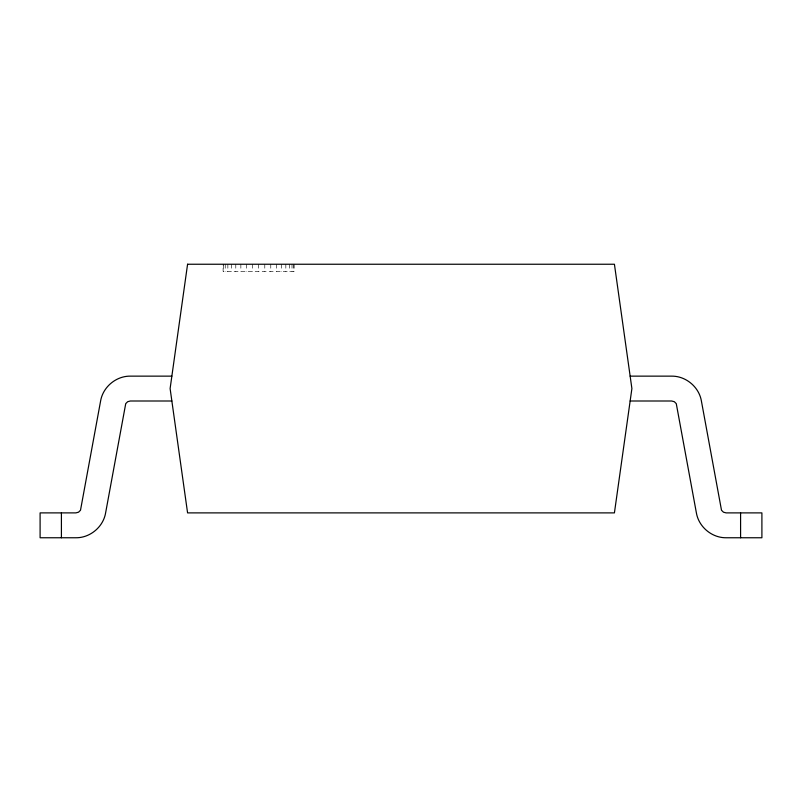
<?xml version="1.0" encoding="UTF-8"?>
<svg xmlns="http://www.w3.org/2000/svg" width="802" height="802" viewBox="0 0 802 802"><rect width="100%" height="100%" fill="white"/><g stroke="black" fill="none" stroke-linecap="round" stroke-linejoin="round"><path stroke-width="0.6" stroke-dasharray="4.01 3.01" d="M294.144 264.239L294.144 271.347L223.106 271.347L223.106 264.239M293.612 264.239L293.612 271.347M292.008 264.239L292.008 271.347M289.392 264.239L289.392 271.347M285.833 264.239L285.833 271.347M281.462 264.239L281.462 271.347M276.389 264.239L276.389 271.347M270.775 264.239L270.775 271.347M264.79 264.239L264.79 271.347M258.625 264.239L258.625 271.347M252.46 264.239L252.46 271.347M246.475 264.239L246.475 271.347M240.861 264.239L240.861 271.347M235.788 264.239L235.788 271.347M231.417 264.239L231.417 271.347M227.858 264.239L227.858 271.347M225.242 264.239L225.242 271.347M223.648 264.239L223.648 271.347"/><path stroke-width="1.2" d="M171.859 376.138L130.325 376.138C116.13 375.968 102.977 386.945 100.611 400.95L80.501 510.242L78.546 512.187L75.889 512.889L40.1 512.889L40.1 537.761L75.889 537.761C90.095 537.931 103.237 526.944 105.603 512.949L125.724 403.647L127.668 401.712L130.325 401L171.859 401M630.141 376.138L671.675 376.138C685.88 375.988 698.993 386.945 701.389 400.95L721.499 510.242L723.454 512.187L726.111 512.889L761.9 512.889L761.9 537.761L726.111 537.761C711.905 537.901 698.783 526.944 696.397 512.949L676.276 403.647L674.332 401.712L671.675 401L630.141 401M740.587 512.889L740.587 537.761M61.413 512.889L61.413 537.761M187.578 264.239L170.114 388.569L187.578 512.889L614.422 512.889L631.896 388.569L614.422 264.239L187.578 264.239"/></g></svg>
